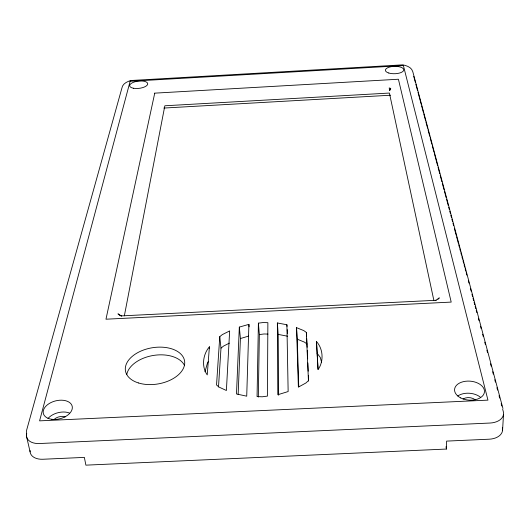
<?xml version="1.0" encoding="UTF-8"?>
<svg xmlns="http://www.w3.org/2000/svg" width="530" height="530" viewBox="0 0 530 530"><rect width="100%" height="100%" fill="white"/><g stroke="black" fill="none" stroke-linecap="round" stroke-linejoin="round"><path stroke-width="0.79" d="M258.315 397.063L259.356 334.582L258.395 323.148L263.138 322.545L267.875 322.684L267.438 396.102L262.244 396.791L257.063 396.586L258.395 323.148M30.077 450.507A15.926 10.189 -15.9 0 0 42.923 459.252L84.356 457.39L85.893 465.154L446.426 449.049L446.618 441.106L489.197 439.198A16.059 10.56 6.4 0 0 502.387 427.73M248.901 324.36L246.722 396.182L236.486 393.975L239.328 327.089L248.901 324.36L249.12 326.805M238.149 394.413L240.415 338.537L239.328 327.089M502.566 430.512L503.5 414.407M218.499 386.953L220.99 348.15L219.764 336.649L222.355 334.582L229.649 330.939L226.389 390.504L219.016 387.085L216.538 384.999L219.764 336.649M209.41 346.805L207.237 374.902C201.287 366.588 202.917 354.365 209.41 346.805L209.589 348.349M124.345 315.84L164.837 105.781L389.411 93.055L433.871 300.444M204.977 371.742L207.528 362.831L208.442 361.553M390.716 88.417L389.735 90.676L389.186 87.94L390.716 88.417L389.61 90.093M437.946 299.337L439.31 297.853L435.72 300.417L436.117 300.272L120.893 315.92L121.516 316.012L117.971 313.833L120.012 315.595M220.99 348.15L223.567 346.063L229.351 343.135M130.433 80.58C126.683 81.865 122.397 83.925 121.82 88.351L26.56 430.4L26.5 436.223L30.097 451.865M240.415 338.537L248.669 336.08M259.356 334.582L264.066 333.973L267.988 334.099M130.811 80.514L402.913 64.846C406.894 65.746 411.552 67.257 412.784 71.669L502.95 408.517M163.836 108.054L390.55 95.228M286.902 324.757L288.148 391.551L277.813 394.724L277.362 322.962L286.902 324.757L287.015 326.4M277.362 322.962L278.197 334.41L287.684 336.232M306.347 332.429L308.433 380.666L305.883 382.991L298.377 387.125L296.542 327.666L303.789 330.601L306.347 332.429L306.585 336.557M296.542 327.666L297.257 339.18L304.459 342.142L307.009 343.99L307.148 347.283M316.49 341.552C323.287 349.031 323.909 361.354 318.086 369.569L316.49 341.552L318.007 369.33M317.092 353.199L320.259 357.425L321.551 362.142M413.744 76.353L415.454 82.74M415.878 84.336L417.58 90.723M418.011 92.319L421.211 104.297M421.635 105.894L423.344 112.28M423.768 113.877L425.471 120.264M425.901 121.86L427.604 128.247M428.035 129.843L429.737 136.23M430.168 137.826L431.87 144.213M432.301 145.81L434.004 152.196M434.434 153.793L437.628 165.771M438.058 167.367L439.761 173.754M440.192 175.351L441.894 181.737M442.325 183.334L444.027 189.72M444.451 191.317L446.161 197.703M446.585 199.3L448.294 205.686M448.718 207.283L449.36 209.675M449.784 211.271L450.427 213.669M450.851 215.266L451.494 217.658M451.918 219.254L452.56 221.653M452.984 223.249L453.627 225.641M454.475 228.834L456.184 235.221M456.608 236.817L458.317 243.204M458.742 244.8L459.384 247.199M459.808 248.795L460.451 251.187M460.875 252.784L461.517 255.182M461.941 256.778L462.584 259.17M463.008 260.767L463.651 263.165M464.075 264.761L464.717 267.153M465.141 268.75L465.784 271.148M466.208 272.745L466.85 275.136M468.341 280.728L468.977 283.119M470.474 288.711L471.11 291.102M471.965 294.296L472.608 296.694M473.032 298.291L473.674 300.682M474.098 302.279L474.741 304.677M475.165 306.274L475.808 308.665M476.231 310.262L476.874 312.66M478.365 318.245L479.001 320.643M480.498 326.228L481.134 328.627M482.631 334.211L483.267 336.61M484.764 342.194L485.4 344.593M486.891 350.178L487.534 352.576M490.522 363.752L491.158 366.144M492.655 371.735L493.291 374.127M494.788 379.718L495.424 382.11M496.915 387.702L497.557 390.093M499.048 395.685L499.691 398.076M501.181 403.668L501.824 406.059M502.678 409.253L503.315 411.651A16.211 10.474 6 0 1 490.005 423.039L39.412 443.531A16.072 10.103 -15.5 0 1 26.738 433.494M445.982 446.737L446.426 449.049M287.24 329.68L287.512 333.774M306.678 338.206L307.009 343.99M307.294 350.575L307.652 358.817M307.831 362.937L308.188 371.172M308.367 375.293L308.612 381.057M297.257 339.18L298.748 386.774M278.197 334.41L278.641 395.221M463.094 399.024A7.976 5.128 5 0 1 475.238 399.832M126.743 374.637A29.846 18.418 -9.6 0 1 153.647 355.405A29.846 18.418 -9.6 0 1 184.559 365.554M457.781 396.003A14.886 9.566 5 0 1 480.584 397.348M47.991 418.508A14.767 9.255 -14.5 0 1 69.331 412.963M54.259 419.309A7.91 4.955 -14.5 0 1 65.13 416.944M154.74 93.147L105.974 319.206L451.202 302.093L398.414 79.235L154.74 93.147M130.122 81.295L39.584 420.86L487.951 400.13L403.396 65.568L130.122 81.295M51.861 419.303A14.873 9.196 -14.3 0 0 72.259 406.589A14.873 9.196 -14.3 0 0 49.138 403.582A14.873 9.196 -14.3 0 0 51.861 419.303M388.768 73.021A9.189 3.69 -1.4 0 0 403.655 70.463A9.189 3.69 -1.4 0 0 391.332 66.654A9.189 3.69 -1.4 0 0 388.768 73.021M138.436 382.951A29.978 18.325 -9.6 0 0 184.652 364.031A29.978 18.325 -9.6 0 0 141.914 350.648A29.978 18.325 -9.6 0 0 138.436 382.951M133.441 88.238A9.089 3.637 -6.8 0 0 147.691 84.197A9.089 3.637 -6.8 0 0 134.945 81.779A9.089 3.637 -6.8 0 0 133.441 88.238M460.755 397.937A14.992 9.507 4.7 0 0 484.4 392.346A14.992 9.507 4.7 0 0 463.386 381.653A14.992 9.507 4.7 0 0 460.755 397.937"/></g></svg>
